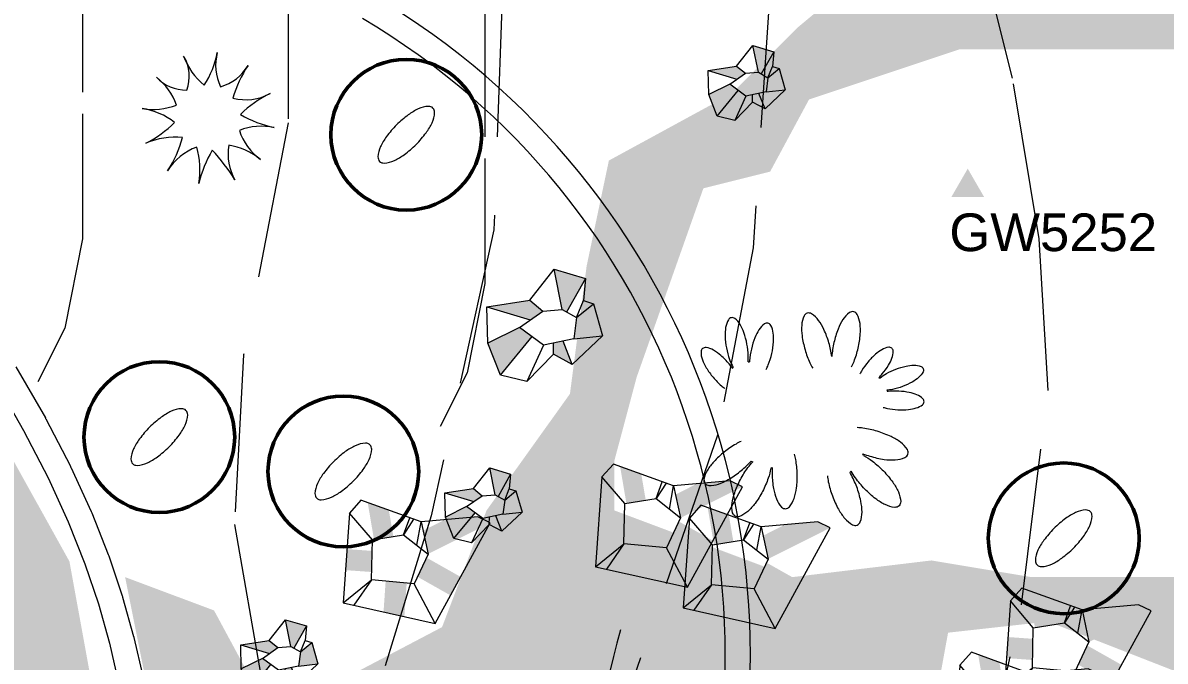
# Model space of a CAD drawing. Header units: inches. Extents: x -1462 to 4132, y -1442 to 2814.
# Drawn here: x 1025 to 1388.7, y 805.9 to 1009.2 of the extents above; entities that cross this region are included whole.
import ezdxf

# ---------------------------------------------------------------- set-up
doc = ezdxf.new("R2010")
doc.units = ezdxf.units.IN
doc.header["$LTSCALE"] = 100
doc.header["$MEASUREMENT"] = 0
doc.linetypes.add('DASHED', pattern=[0.75, 0.5, -0.25])
for name, color, linetype in [('Boulder', 7, 'Continuous'), ('EXIST RIVER RUN', 7, 'Continuous'), ('LIGHTING NOTES', 2, 'Continuous')]:
    doc.layers.add(name, color=color, linetype=linetype)
for name, color, linetype, lineweight in [('Boulders', 32, 'Continuous', 9), ('Contours', 52, 'DASHED', 9), ('Hardscape', 7, 'Continuous', 5), ('Lights', 50, 'Continuous', 0), ('PlantMaterials', 3, 'Continuous', 0), ('PM-Medium', 90, 'Continuous', 20), ('PM-Thick', 83, 'Continuous', 50), ('RiverRuns', 141, 'Continuous', 9), ('Walks', 253, 'Continuous', 9)]:
    doc.layers.add(name, color=color, linetype=linetype, lineweight=lineweight)
doc.styles.add('Arial', font='ARIAL.TTF')

# ---------------------------------------------------------------- blocks, each defined once
blk = doc.blocks.new('PM128')
at = {"layer": 'PM-Medium'}
for centre, radius, start, end in [((-4.564, 3.381), 3.041, 338.70236, 31.95733), ((2.916, 6.732), 5.2, 199.55777, 231.24666), ((-6.132, 6.516), 6.95, 326.46452, 349.62192), ((4.413, 4.241), 3.847, 164.57862, 206.08107), ((-0.047, 6.111), 3.7, 285.75266, 329.7878), ((11.564, -1.207), 10.028, 147.03838, 163.49465), ((-7.009, -0.452), 4.722, 19.0591, 52.54807), ((-1.754, 5.571), 3.295, 223.65915, 270.40424), ((2.976, 5.505), 3.997, 255.11681, 298.88319), ((8.625, -5.771), 8.62, 115.55316, 134.81824), ((-4.416, 5.927), 5.186, 260.48701, 291.14013), ((-6.053, -4.536), 5.405, 51.5853, 81.70356), ((6.965, 7.745), 8.62, 239.18176, 258.44684), ((-9.483, 6.661), 9.723, 297.62693, 314.27232), ((4.242, -5.596), 4.997, 78.49202, 110.83198), ((-2.589, -7.467), 6.007, 85.03691, 113.3866), ((-9.642, 0.313), 7.782, 325.04483, 346.66055), ((6.653, 0.36), 4.381, 197.06026, 235.14494), ((0.705, -6.663), 4.7, 110.41089, 147.61523), ((-7.009, -4.038), 6.331, 349.82466, 16.32586), ((9.484, -7.781), 10.592, 150.1416, 165.6532), ((-10.133, -12.406), 14.38, 31.65799, 43.50266), ((5.837, -2.768), 4.276, 171.25411, 209.28492), ((0.739, -7.538), 5.49, 51.59418, 80.86537)]:
    blk.add_arc(centre, radius, start, end, dxfattribs=at)
blk = doc.blocks.new('PM133')
at = {"layer": 'PM-Medium'}
for p, q in [((-4.217, 2.558), (-4.19, 2.627)), ((-3.397, 2.903), (-3.319, 2.92)), ((3.537, 2.07), (3.602, 2.058)), ((3.967, 1.402), (3.993, 1.336)), ((-3.236, -2.357), (-3.15, -2.4)), ((2.717, -2.061), (2.697, -1.97)), ((-2.197, -2.736), (-2.119, -2.69)), ((2.009, -2.96), (2.079, -2.89))]:
    blk.add_line(p, q, dxfattribs=at)
for points in [[(3.537, 2.07, 0.018255), (3.722, 2.274, 0.03717), (4.05, 2.728, 0.049596), (4.234, 3.106, 0.092925), (4.298, 3.484, 0.216628), (4.225, 3.637, 0.216628), (4.061, 3.683, 0.092925), (3.7, 3.556, 0.049596), (3.359, 3.311, 0.03717), (2.967, 2.911, 0.03717), (2.639, 2.457, 0.025462), (2.535, 2.267, 0.092925)], [(3.602, 2.058, -0.048191), (3.938, 2.29, -0.03717), (4.446, 2.526, -0.03717), (4.983, 2.684, -0.049596), (5.401, 2.732, -0.092925), (5.778, 2.666, -0.216628), (5.899, 2.546, -0.216628), (5.887, 2.376, -0.092925), (5.647, 2.078, -0.049596), (5.303, 1.838, -0.03717), (4.795, 1.602, -0.03717), (4.257, 1.444, -0.034586), (3.967, 1.402, -0.092925)], [(3.77, 0.496, 0.027149), (3.993, 0.438, 0.03717), (4.549, 0.367, 0.03717), (5.109, 0.38, 0.049596), (5.521, 0.462, 0.092925), (5.86, 0.638, 0.216628), (5.938, 0.79, 0.216628), (5.876, 0.948, 0.092925), (5.557, 1.159, 0.049596), (5.155, 1.283, 0.03717), (4.6, 1.354, 0.03717), (4.04, 1.341, 0.005518), (3.993, 1.336, 0.092925)], [(2.697, -1.97, 0.018255), (3.061, -2.094, 0.03717), (3.823, -2.264, 0.049596), (4.409, -2.29, 0.092925), (4.927, -2.163, 0.216628), (5.083, -1.985, 0.216628), (5.052, -1.749, 0.092925), (4.69, -1.357, 0.049596), (4.187, -1.056, 0.03717), (3.458, -0.776, 0.03717), (2.695, -0.607, 0.025462), (2.395, -0.579, 0.092925)], [(-3.762, -1.309, 0.027149), (-4.039, -1.45, 0.03717), (-4.662, -1.875, 0.03717), (-5.216, -2.389, 0.049596), (-5.559, -2.84, 0.092925), (-5.744, -3.321, 0.216628), (-5.688, -3.544, 0.216628), (-5.483, -3.648, 0.092925), (-4.973, -3.576, 0.049596), (-4.456, -3.342, 0.03717), (-3.833, -2.917, 0.03717), (-3.279, -2.403, 0.005518), (-3.236, -2.357, 0.092925)], [(-2.197, -2.736, -0.048191), (-2.328, -3.27, -0.03717), (-2.63, -3.963, -0.03717), (-3.03, -4.603, -0.049596), (-3.41, -5.024, -0.092925), (-3.848, -5.295, -0.216628), (-4.078, -5.281, -0.216628), (-4.218, -5.1, -0.092925), (-4.242, -4.584, -0.049596), (-4.109, -4.034, -0.03717), (-3.807, -3.341, -0.03717), (-3.406, -2.702, -0.034586), (-3.15, -2.4, -0.092925)], [(-2.119, -2.69, 0.018255), (-2.124, -3.062, 0.03717), (-2.049, -3.813, 0.049596), (-1.896, -4.359, 0.092925), (-1.624, -4.796, 0.216628), (-1.412, -4.886, 0.216628), (-1.206, -4.786, 0.092925), (-0.955, -4.335, 0.049596), (-0.83, -3.783, 0.03717), (-0.793, -3.028, 0.03717), (-0.868, -2.277, 0.025462), (-0.932, -1.993, 0.092925)], [(2.717, -2.061, -0.048191), (3.2, -2.362, -0.03717), (3.783, -2.882, -0.03717), (4.282, -3.483, -0.049596), (4.574, -3.992, -0.092925), (4.698, -4.51, -0.216628), (4.611, -4.731, -0.216628), (4.387, -4.811, -0.092925), (3.873, -4.668, -0.049596), (3.375, -4.359, -0.03717), (2.792, -3.839, -0.03717), (2.293, -3.239, -0.034586), (2.079, -2.89, -0.092925)], [(0.809, -3.138, 0.027149), (0.858, -3.456, 0.03717), (1.075, -4.207, 0.03717), (1.401, -4.917, 0.049596), (1.733, -5.399, 0.092925), (2.147, -5.736, 0.216628), (2.384, -5.753, 0.216628), (2.553, -5.585, 0.092925), (2.646, -5.06, 0.049596), (2.583, -4.478, 0.03717), (2.366, -3.727, 0.03717), (2.041, -3.017, 0.005518), (2.009, -2.96, 0.092925)]]:
    blk.add_lwpolyline(points, format="xyb", dxfattribs=at)
for centre, radius, start, end in [((-0.179, 5.231), 0.275, 106.29326, 155.18526), ((-0.179, 5.231), 0.275, 57.40126, 106.29326), ((-0.778, 4.294), 1.387, 36.16532, 57.40126), ((2.799, 4.401), 1.387, 126.04967, 147.28562), ((2.145, 5.301), 0.275, 77.15767, 126.04967), ((2.145, 5.301), 0.275, 28.26567, 77.15767), ((-3.44, 4.558), 1.163, 149.68118, 170.91712), ((-4.245, 5.028), 0.23, 100.78918, 149.68118), ((-4.245, 5.028), 0.23, 51.89718, 100.78918), ((-4.82, 4.295), 1.163, 30.66123, 51.89718), ((-5.866, 3.675), 2.378, 19.30396, 30.66123), ((-1.845, 3.983), 1.163, 126.04967, 147.28562), ((-2.394, 4.737), 0.23, 77.15767, 126.04967), ((-2.394, 4.737), 0.23, 28.26567, 77.15767), ((2.278, 4.673), 2.838, 176.4212, 187.77848), ((0.83, 4.764), 1.387, 155.18526, 176.4212), ((-1.949, 3.438), 2.838, 24.80804, 36.16532), ((4.02, 3.617), 2.838, 147.28562, 158.64289), ((1.165, 4.774), 1.387, 7.02973, 28.26567), ((-0.274, 4.596), 2.838, 355.67245, 7.02973), ((-2.24, 4.366), 2.378, 170.91712, 182.2744), ((-0.394, 4.439), 4.225, 182.2744, 190.78918), ((-7.609, 3.064), 4.225, 10.78918, 19.30396), ((-0.822, 3.326), 2.378, 147.28562, 158.64289), ((-3.215, 4.295), 1.163, 7.02973, 28.26567), ((-4.421, 4.147), 2.378, 355.67245, 7.02973), ((4.461, 4.971), 5.041, 187.77848, 196.29326), ((-3.95, 2.513), 5.041, 16.29326, 24.80804), ((6.072, 2.815), 5.041, 158.64289, 167.15767), ((-2.472, 4.763), 5.041, 347.15767, 355.67245), ((-5.666, 3.441), 0.23, 81.13173, 130.02373), ((-5.809, 2.52), 1.163, 59.89578, 81.13173), ((-0.394, 4.439), 4.225, 190.78918, 199.30396), ((-7.609, 3.064), 4.225, 2.2744, 10.78918), ((0.898, 2.653), 4.225, 158.64289, 167.15767), ((-6.263, 4.286), 4.225, 347.15767, 355.67245), ((-3.95, 2.513), 5.041, 7.77848, 16.29326), ((6.072, 2.815), 5.041, 167.15767, 175.67245), ((-2.472, 4.763), 5.041, 338.64289, 347.15767), ((-5.666, 3.441), 0.23, 130.02373, 178.91572), ((-4.734, 3.423), 1.163, 178.91572, 200.15167), ((-6.419, 1.468), 2.378, 48.53851, 59.89578), ((-7.642, 0.084), 4.225, 40.02373, 48.53851), ((-2.137, 3.829), 2.378, 199.30396, 210.33987), ((-5.764, 3.138), 2.378, 354.35094, 2.2744), ((0.898, 2.653), 4.225, 167.15767, 175.67245), ((-6.263, 4.286), 4.225, 338.64289, 347.15767), ((4.461, 4.971), 5.041, 196.29326, 204.80804), ((-3.592, 3.842), 2.378, 200.15167, 211.50894), ((-2.018, 4.807), 4.225, 211.50894, 220.02373), ((-7.642, 0.084), 4.225, 35.84045, 40.02373), ((-0.944, 2.793), 2.378, 175.67245, 176.93718), ((-4.543, 3.613), 2.378, 332.42236, 338.64289), ((2.461, 4.047), 2.838, 204.80804, 211.02858), ((-0.419, 3.96), 2.838, 332.42236, 338.64289), ((-2.018, 4.807), 4.225, 220.02373, 228.53851), ((-3.24, 3.423), 2.378, 228.53851, 234.3726)]:
    blk.add_arc(centre, radius, start, end, dxfattribs=at)
blk = doc.blocks.new('PM106')
at = {"layer": 'PM-Medium'}
blk.add_lwpolyline([(2.121, 2.121, 0.214975), (1.766, 2.256, 0.093486), (0.951, 2.049, 0.050152), (0.156, 1.578, 0.03764), (-0.777, 0.777, 0.03764), (-1.578, -0.156, 0.050152), (-2.049, -0.951, 0.093486), (-2.256, -1.766, 0.214975), (-2.121, -2.121, 0.214975), (-1.766, -2.256, 0.093486), (-0.951, -2.049, 0.050152), (-0.156, -1.578, 0.03764), (0.777, -0.777, 0.03764), (1.578, 0.156, 0.050152), (2.049, 0.951, 0.093486), (2.256, 1.766, 0.214975)], format="xyb", close=True, dxfattribs=at)
at = {"layer": 'PM-Thick'}
blk.add_circle((0, 0), 6, dxfattribs=at)
blk = doc.blocks.new('LIGHT003')
at = {"layer": 'Lights'}
blk.add_solid([(0, 3), (-2.6, -1.5), (0, 3), (2.6, -1.5)], dxfattribs=at)
blk = doc.blocks.new('BOULDER002')
at = {"layer": 'Boulders'}
for p, q in [((0.34, 5.262), (-5.89, 1.704)), ((-0.418, 2.56), (0.34, 5.262)), ((1.691, 5.064), (0.34, 5.262)), ((2.911, 0.122), (1.691, 5.064)), ((-3.121, 0.847), (-0.418, 2.56)), ((-0.418, 2.56), (1.296, 0.715)), ((-5.89, 1.704), (-3.121, 0.847)), ((-5.89, 1.704), (-3.187, -5.28)), ((1.296, 0.715), (2.68, 1.057)), ((-3.121, 0.847), (-5.574, 0.888)), ((-1.506, -2.151), (-3.121, 0.847)), ((1.296, 0.715), (1.098, -1.755)), ((2.911, 0.122), (1.098, -1.755)), ((1.187, -0.636), (2.911, 0.122)), ((2.76, 0.733), (1.296, 0.715)), ((5.745, -3.403), (2.911, 0.122)), ((1.098, -1.755), (-1.506, -2.151)), ((-3.187, -5.28), (-1.506, -2.151)), ((5.91, -4.49), (5.745, -3.403)), ((-3.187, -5.28), (5.91, -4.49))]:
    blk.add_line(p, q, dxfattribs=at)
for points in [[(-2.159, 3.835), (-1.165, 2.087), (-3.617, 3.002), (-2.586, 1.186)], [(-0.331, 2.466), (0.731, 1.323), (1.829, 4.507), (2.258, 2.767)], [(-2.583, -0.151), (-4.703, -1.364), (-1.786, -1.631), (-4.089, -2.949)], [(1.098, -1.755), (5.91, -4.49), (2.412, -0.394), (5.745, -3.403)], [(2.412, -0.394), (5.745, -3.403), (4.072, -1.322)], [(-0.876, -2.055), (-0.652, -5.06), (0.79, -1.802), (1.022, -4.914)]]:
    blk.add_solid(points, dxfattribs=at)
blk = doc.blocks.new('BOULDER003')
at = {"layer": 'Boulders'}
for p, q in [((-5.08, 2.67), (-3.03, 5.54)), ((-3.03, 5.54), (1.35, 4.94)), ((-0.86, 3.37), (-3.03, 5.54)), ((1.35, 4.94), (0.03, 2.64)), ((1.35, 4.94), (1.76, 2.71)), ((-2.81, 2.2), (-5.08, 2.67)), ((-4.67, 1.64), (-5.08, 2.67)), ((-2.81, 2.2), (-0.86, 3.37)), ((-0.86, 3.37), (1.66, 1.29)), ((1.76, 2.71), (0.83, 1.98)), ((1.76, 2.71), (5.79, 2.33)), ((-6.62, 0.34), (-4.67, 1.64)), ((-2.81, 2.2), (-4.67, 1.64)), ((-2.53, 0.47), (-2.81, 2.2)), ((1.66, 1.29), (5.79, 2.33)), ((1.66, 1.29), (1.79, -1.89)), ((5.79, 2.33), (7.02, -0.29)), ((-6.62, 0.34), (-2.61, 1)), ((-5.33, -2.87), (-6.62, 0.34)), ((-2.53, 0.47), (-5.33, -2.87)), ((-1.11, -1.04), (-2.53, 0.47)), ((-1.14, -2.84), (-1.11, -1.04)), ((1.79, -1.89), (-1.11, -1.04)), ((7.02, -0.29), (1.72, -0.23)), ((7.02, -0.29), (5.19, -3.47)), ((2.26, -5.95), (0.47, -1.5)), ((1.79, -1.89), (5.19, -3.47)), ((-1.14, -2.84), (-5.33, -2.87)), ((2.26, -5.95), (-1.14, -2.84)), ((5.19, -3.47), (2.26, -5.95))]:
    blk.add_line(p, q, dxfattribs=at)
for points in [[(-5.08, 2.67), (-3.03, 5.54), (-2.81, 2.2), (-0.86, 3.37)], [(1.35, 4.94), (0.03, 2.64), (1.76, 2.71), (0.83, 1.98)], [(-6.62, 0.34), (-5.33, -2.87), (-2.61, 1), (-2.53, 0.47)], [(-1.11, -1.04), (0.47, -1.5), (-1.14, -2.84), (2.26, -5.95)], [(1.79, -1.89), (1.72, -0.23), (5.19, -3.47), (7.02, -0.29)]]:
    blk.add_solid(points, dxfattribs=at)

msp = doc.modelspace()

# ---------------------------------------------------------------- hatches: boundary and pattern name
at = {"layer": 'EXIST RIVER RUN'}
h = msp.add_hatch(dxfattribs=at)
h.set_pattern_fill('AR-CONC', color=34, scale=8, style=0)
h.paths.add_polyline_path([(3222.31, 127.31), (3213.68, 330.05), (3243.9, 330.05), (3261.17, 265.35), (3256.85, 196.33), (3287.07, 174.76), (3317.29, 174.76), (3382.05, 192.02), (3438.17, 204.96), (3477.03, 196.33), (3494.3, 187.7), (3485.66, 157.51), (3464.08, 157.51), (3407.95, 157.51), (3360.46, 148.88), (3278.44, 144.57), (3256.85, 118.69), (3226.63, 79.87), (3217.99, 71.24), (3170.5, 41.04), (3135.97, -2.09), (3123.01, -49.54), (3101.43, -105.62), (3071.21, -135.81), (3058.26, -174.63), (3058.26, -217.77), (3049.62, -252.27), (3040.99, -291.1), (3036.67, -308.35), (3028.03, -342.86), (3032.35, -381.68), (3032.35, -411.87), (3036.67, -442.07), (3036.67, -480.89), (3058.26, -515.4), (3066.89, -528.34), (3036.67, -601.67), (3019.4, -489.52), (3006.45, -398.93), (3015.08, -286.78), (3032.35, -191.89), (3053.94, -114.24), (3097.11, -32.29), (3127.33, 23.79), (3166.19, 71.24), (3209.36, 114.37), (3226.63, 157.51), (3226.63, 204.96), (3222.31, 265.35), (3217.99, 286.91)])
h.paths.add_polyline_path([(2717.19, -179.9), (2667.6, -159.49), (2632.6, -162.41), (2597.59, -165.32), (2553.83, -168.24), (2507.16, -171.15), (2486.74, -159.49), (2457.57, -153.66), (2425.48, -150.75), (2416.73, -179.9), (2422.57, -214.87), (2428.4, -258.59), (2442.99, -296.48), (2437.15, -331.45), (2437.15, -360.6), (2448.82, -375.17), (2475.07, -378.08), (2486.74, -375.17), (2510.08, -375.17), (2562.59, -398.48), (2603.42, -389.74), (2638.43, -378.08), (2653.02, -354.77), (2661.77, -334.37), (2688.02, -311.05), (2705.52, -281.9), (2705.52, -258.59), (2717.19, -229.44), (2731.78, -211.95), (2728.86, -197.38)], flags=16)
h.paths.add_polyline_path([(2804.7, 64.93), (2778.45, 67.84), (2763.86, 50.35), (2746.36, 32.87), (2743.44, 3.72), (2755.11, -25.42), (2766.78, -54.57), (2766.78, -77.89), (2760.95, -104.12), (2758.03, -133.26), (2728.86, -144.92), (2693.85, -139.09), (2664.68, -121.6), (2620.93, -121.6), (2588.84, -121.6), (2562.59, -127.43), (2539.25, -127.43), (2513, -130.35), (2495.49, -130.35), (2475.07, -109.95), (2460.49, -109.95), (2428.4, -107.03), (2407.98, -92.46), (2393.4, -86.63), (2378.81, -95.37), (2387.56, -150.75), (2396.31, -182.81), (2393.4, -223.61), (2390.48, -244.01), (2396.31, -276.07), (2410.9, -296.48), (2405.06, -328.54), (2405.06, -354.77), (2413.82, -381), (2442.99, -407.23), (2550.92, -421.8), (2606.34, -424.72), (2641.35, -410.14), (2673.43, -389.74), (2693.85, -366.43), (2714.27, -343.11), (2717.19, -343.11), (2740.53, -284.82), (2760.95, -223.61), (2778.45, -174.07), (2790.12, -124.52), (2798.87, -74.97), (2804.7, -25.42), (2798.87, 18.29)])
h.paths.add_polyline_path([(2469.24, -617.07), (2428.4, -599.59), (2396.31, -590.84), (2352.56, -587.93), (2320.47, -587.93), (2265.04, -605.42), (2221.29, -602.5), (2189.2, -631.65), (2174.62, -660.79), (2160.03, -701.6), (2145.44, -733.66), (2127.94, -780.29), (2116.27, -821.09), (2095.85, -870.64), (2090.02, -905.61), (2084.19, -949.33), (2072.52, -1001.79), (2072.52, -1022.19), (2095.85, -1025.11), (2133.78, -998.88), (2145.44, -998.88), (2183.37, -990.13), (2195.03, -972.65), (2221.29, -946.42), (2235.87, -911.44), (2238.79, -882.3), (2256.29, -838.58), (2270.88, -821.09), (2297.13, -780.29), (2323.39, -745.31), (2337.97, -730.74), (2370.06, -719.08), (2396.31, -684.11), (2410.9, -666.62), (2431.32, -660.79), (2445.9, -646.22), (2457.57, -640.39)], flags=16)
h.paths.add_polyline_path([(2539.25, -614.16), (2413.82, -567.53), (2337.97, -552.96), (2235.87, -567.53), (2183.37, -593.76), (2139.61, -675.37), (2107.52, -739.49), (2092.94, -797.78), (2066.68, -891.04), (2049.18, -995.96), (2037.51, -1065.91), (2037.51, -1080.49), (2227.12, -987.22), (2267.96, -885.21), (2311.72, -815.26), (2346.72, -756.97), (2396.31, -724.91), (2445.9, -675.37), (2475.07, -652.05), (2498.41, -640.39), (2530.5, -625.82)])
h.paths.add_polyline_path([(2215.45, -386.83), (2130.86, -413.06), (2005.42, -500.49), (1952.92, -567.53), (1900.41, -684.11), (1865.41, -768.63), (1809.98, -821.09), (1760.39, -850.24), (1687.46, -858.98), (1556.2, -826.92), (1448.26, -765.72), (1363.67, -695.77), (1273.24, -614.16), (1203.23, -523.81), (1162.39, -445.12), (1136.14, -372.25), (1092.38, -256.45), (1051.54, -116.55), (1031.12, -20.37), (1001.95, 113.7), (978.61, 268.17), (961.11, 387.66), (949.44, 604.54), (958.2, 753.18), (969.86, 858.1), (975.7, 945.54), (1010.7, 890.16), (1039.87, 837.7), (1051.54, 773.58), (1057.38, 721.12), (1054.46, 668.66), (1025.29, 613.28), (1010.7, 563.73), (996.12, 482.13), (990.28, 432.58), (1007.79, 394.69), (1019.45, 371.37), (1025.29, 313.08), (1039.87, 295.6), (1045.71, 260.62), (1089.46, 237.31), (1147.81, 208.16), (1203.23, 225.65), (1238.23, 246.05), (1264.49, 246.05), (1319.91, 257.71), (1337.41, 257.71), (1381.17, 254.79), (1419.09, 219.82), (1442.43, 208.16), (1474.52, 193.59), (1497.85, 181.93), (1489.1, 158.61), (1430.76, 158.61), (1360.75, 181.93), (1317, 187.76), (1255.74, 187.76), (1197.4, 184.84), (1141.97, 187.76), (1095.3, 179.02), (1066.13, 152.78), (1048.62, 88.66), (1045.71, 44.95), (1063.21, 9.97), (1069.04, -27.92), (1071.96, -71.63), (1098.21, -115.35), (1104.05, -135.75), (1104.05, -173.64), (1121.55, -199.87), (1136.14, -252.34), (1156.56, -310.63), (1156.56, -360.17), (1194.48, -418.99), (1209.06, -451.05), (1214.9, -483.11), (1261.57, -520.99), (1273.24, -544.31), (1308.24, -593.86), (1331.58, -614.26), (1363.67, -637.58), (1375.34, -657.98), (1398.67, -698.78), (1424.93, -710.44), (1457.02, -730.84), (1471.6, -751.24), (1500.77, -757.07), (1527.02, -774.56), (1547.44, -792.05), (1573.7, -800.79), (1611.62, -800.79), (1626.21, -809.53), (1655.38, -809.53), (1693.3, -809.53), (1725.39, -809.53), (1748.72, -809.53), (1783.73, -797.87), (1801.23, -774.56), (1833.32, -748.33), (1842.07, -727.93), (1847.9, -701.7), (1856.65, -666.72), (1879.99, -643.4), (1891.66, -611.34), (1900.41, -576.37), (1912.08, -544.31), (1955.83, -500.59), (1964.59, -474.36), (1987.92, -451.05), (2020.01, -430.64), (2040.43, -416.07), (2043.35, -407.33), (2072.52, -386.93), (2101.69, -381.1), (2136.69, -369.44), (2157.11, -363.61), (2189.2, -360.7), (2212.54, -354.87), (2221.29, -357.78)])
h.paths.add_polyline_path([(1478.13, -1347.91), (1465.18, -1175.37), (1430.64, -1084.78), (1348.62, -1015.77), (1223.42, -890.67), (1085.26, -769.9), (973.01, -657.74), (921.21, -562.85), (865.08, -467.95), (826.23, -407.56), (804.64, -342.86), (761.47, -217.77), (731.25, -92.67), (705.34, 28.1), (640.58, 140.25), (575.83, 183.39), (489.48, 213.58), (403.13, 217.9), (299.52, 179.08), (299.52, 148.88), (334.06, 148.88), (372.91, 148.88), (416.09, 161.82), (467.89, 166.14), (532.65, 157.51), (558.56, 144.57), (606.05, 97.12), (640.58, 79.87), (662.17, 28.1), (675.12, -49.54), (696.71, -71.11), (696.71, -118.56), (709.66, -157.38), (722.61, -235.02), (731.25, -265.22), (748.52, -308.35), (757.15, -364.43), (783.05, -398.93), (800.32, -420.5), (821.91, -472.26), (830.54, -511.08), (847.81, -567.16), (878.03, -627.55), (925.52, -657.74), (951.43, -687.94), (985.97, -744.01), (1033.46, -795.78), (1076.63, -804.4), (1102.53, -847.54), (1145.7, -890.67), (1184.56, -916.55), (1227.73, -964), (1270.91, -989.88), (1314.08, -1028.71), (1361.57, -1063.21), (1374.52, -1106.35), (1396.11, -1119.29), (1422.01, -1149.48), (1439.28, -1196.93), (1439.28, -1218.5), (1439.28, -1248.69), (1443.6, -1274.58), (1447.91, -1278.89), (1439.28, -1300.46), (1439.28, -1313.4), (1447.91, -1339.28)])
at = {"layer": 'RiverRuns'}
h = msp.add_hatch(dxfattribs=at)
h.set_pattern_fill('AR-SAND', scale=5, style=0)
h.paths.add_polyline_path([(1578.07, 535.53), (1549.74, 544.38), (1517.88, 540.84), (1501.95, 528.46), (1473.62, 526.69), (1448.84, 532), (1432.9, 551.45), (1406.35, 602.75), (1406.35, 627.51), (1383.33, 654.04), (1340.84, 687.65), (1319.6, 701.8), (1312.52, 714.18), (1301.9, 744.25), (1271.8, 772.55), (1234.62, 790.24), (1204.53, 793.78), (1190.36, 793.78), (1149.65, 772.55), (1128.4, 765.48), (1091.23, 765.48), (1069.98, 770.78), (1057.59, 832.69), (1085.91, 822.08), (1098.31, 799.09), (1124.86, 799.09), (1158.5, 816.77), (1172.66, 853.92), (1199.22, 891.06), (1204.53, 931.75), (1211.61, 965.35), (1250.56, 986.58), (1271.8, 1007.8), (1293.04, 1025.49), (1316.06, 1036.11), (1346.15, 1030.8), (1390.41, 1025.49), (1425.82, 1027.26), (1457.69, 1050.26), (1505.49, 1082.09), (1533.81, 1076.79), (1553.29, 1055.56), (1565.68, 1048.49), (1565.68, 1029.03), (1530.27, 1027.26), (1505.49, 1027.26), (1466.54, 1006.04), (1441.75, 1002.5), (1395.72, 1000.73), (1353.24, 1000.73), (1323.14, 1000.73), (1275.34, 984.81), (1262.95, 961.82), (1241.7, 956.51), (1220.46, 896.37), (1213.38, 869.84), (1213.38, 853.92), (1270.03, 832.69), (1314.29, 838), (1346.15, 832.69), (1386.87, 832.69), (1420.51, 832.69), (1436.44, 838), (1459.46, 862.76), (1463, 887.53), (1471.85, 910.52), (1480.7, 931.75), (1507.26, 945.9), (1526.73, 945.9), (1533.81, 924.67), (1519.65, 924.67), (1501.95, 917.6), (1491.32, 891.06), (1491.32, 864.53), (1482.47, 841.54), (1482.47, 825.62), (1482.47, 799.09), (1491.32, 792.01), (1523.19, 788.47), (1526.73, 772.55), (1509.03, 767.25), (1470.08, 760.17), (1457.69, 774.32), (1441.75, 797.32), (1418.74, 799.09), (1392.18, 802.62), (1351.47, 818.54), (1319.6, 815), (1316.06, 795.55), (1319.6, 770.78), (1333.76, 747.79), (1344.38, 723.03), (1362.09, 707.11), (1379.79, 698.26), (1399.27, 666.43), (1424.05, 654.04), (1441.75, 625.74), (1452.38, 597.44), (1454.15, 577.99), (1463, 562.07), (1487.78, 554.99), (1507.26, 567.37), (1530.27, 572.68), (1549.74, 572.68), (1569.22, 570.91), (1574.53, 560.3)])

# ---------------------------------------------------------------- linework, layer by layer
at = {"layer": 'Contours'}
for points in [[(1448.27, 1642.9), (1428.34, 1611.62), (1345.8, 1571.8), (1263.25, 1523.45), (1231.94, 1475.1), (1163.62, 1389.78), (1118.08, 1301.62), (1098.15, 1187.86), (1101, 1096.85), (1109.54, 1028.59), (1109.54, 977.4), (1095.3, 903.46), (1092.46, 849.42), (1103.84, 784.01), (1095.3, 747.04), (1072.53, 727.13)], [(1613.37, 1640.06), (1593.44, 1611.62), (1536.51, 1586.02), (1456.81, 1566.11), (1354.33, 1537.67), (1266.09, 1472.26), (1226.24, 1401.16), (1172.16, 1276.02), (1160.77, 1207.77), (1163.62, 1094.01), (1177.85, 1022.91), (1175.01, 943.27), (1155.08, 852.26), (1132.31, 778.32), (1129.46, 724.28), (1157.93, 624.74), (1169.31, 553.64), (1155.08, 510.98), (1106.69, 471.17), (1075.38, 465.48)], [(1787, 1631.52), (1784.15, 1594.55), (1718.69, 1537.67), (1627.6, 1506.39), (1516.58, 1500.7), (1431.19, 1486.48), (1357.18, 1455.19), (1283.17, 1375.56), (1246.17, 1253.27), (1243.32, 1170.79), (1246.17, 1105.38), (1263.25, 1025.75), (1257.55, 937.58), (1246.17, 877.86), (1217.7, 795.38), (1200.62, 721.44), (1263.25, 619.06), (1314.48, 545.11), (1314.48, 474.01), (1294.56, 388.69), (1297.4, 383)], [(1277.48, 1560.42), (1251.86, 1523.45), (1206.32, 1477.95), (1172.16, 1432.44), (1138, 1369.87), (1092.46, 1278.87), (1061.15, 1202.08), (1044.07, 1085.47), (1044.07, 1037.13), (1044.07, 980.24), (1044.07, 940.43), (1038.37, 911.99), (1029.83, 894.92)], [(1405.57, 1546.2), (1379.95, 1509.23), (1334.41, 1463.73), (1300.25, 1418.22), (1266.09, 1355.65), (1220.55, 1264.65), (1189.24, 1187.86), (1172.16, 1071.25), (1172.16, 1022.91), (1172.16, 966.02), (1172.16, 926.21), (1166.47, 897.77), (1157.93, 880.7)], [(1428.34, 445.57), (1425.5, 528.05), (1419.8, 579.24), (1391.34, 636.12), (1360.03, 687.31), (1328.72, 758.41), (1342.95, 823.82), (1351.49, 892.08), (1348.64, 940.43), (1340.1, 991.62), (1334.41, 1014.37), (1337.26, 1048.5), (1348.64, 1116.76), (1337.26, 1190.7), (1334.41, 1221.99), (1368.57, 1318.68), (1445.42, 1392.63), (1493.81, 1406.85), (1607.67, 1412.53), (1661.76, 1398.31), (1735.76, 1395.47), (1832.54, 1415.38), (1866.7, 1449.51), (1940.71, 1529.14)]]:
    msp.add_lwpolyline(points, dxfattribs=at)
at = {"layer": 'Hardscape'}
for centre, radius, start, end in [((1013.62, 808.2), 243.03, 339.7436, 59.4169), ((1013.62, 808.2), 235.03, 339.7436, 59.4169), ((1440.81, 750.56), 234.76, 163.8336, 198.1102)]:
    msp.add_arc(centre, radius, start, end, dxfattribs=at)
at = {"layer": 'Walks'}
msp.add_lwpolyline([(1022.85, 899.7), (1032.2, 883.38, -0.010628), (1032.36, 883.08), (1040.17, 868.01, -0.012006), (1040.33, 867.67), (1046.78, 853.59, -0.013005), (1046.95, 853.21), (1052.23, 839.89, -0.013332), (1052.38, 839.49), (1056.68, 826.7, -0.012868), (1056.8, 826.3), (1060.3, 813.82, -0.012132), (1060.4, 813.44), (1063.19, 801.19, -0.011143)], format="xyb", dxfattribs=at)
msp.add_lwpolyline([(1015.91, 895.72), (1025.26, 879.4), (1033.06, 864.33), (1039.51, 850.26), (1044.8, 836.94), (1049.1, 824.15), (1052.6, 811.66), (1055.39, 799.41), (1057.59, 787.33), (1059.28, 775.38), (1060.56, 763.52), (1061.52, 751.68), (1062.27, 739.83), (1062.88, 727.91), (1063.45, 715.89), (1063.95, 703.83), (1064.33, 691.78), (1064.57, 679.83), (1064.61, 668.04), (1064.42, 656.48), (1063.97, 645.22), (1063.2, 634.33)], dxfattribs=at)

# ---------------------------------------------------------------- block references
at = {"layer": 'Boulder', "ltscale": 2}
for name, p, xscale, yscale, zscale, rotation in [('BOULDER003', (1255.3, 990.1), 2, 2, 2, 231.3158593894345), ('BOULDER003', (1190.92, 912.87), 3, 3, 3, 231.3158593894345), ('BOULDER002', (1226.13, 851.79), 4, 4, 4, 56.28679989086235), ('BOULDER003', (1171.52, 855.58), 2, 2, 2, 231.3158593894345), ('BOULDER002', (1145.77, 840.29), 4, 4, 4, 56.28679989086235), ('BOULDER002', (1254.01, 838.7), 4, 4, 4, 56.28679989086235), ('BOULDER002', (1356.18, 812.28), 4, 4, 4, 56.28679989086235), ('BOULDER003', (1106.5, 807.23), 2, 2, 2, 231.3158593894345), ('BOULDER002', (1340.13, 791.88), 4, 4, 4, 56.28679989086235)]:
    msp.add_blockref(name, p, dxfattribs=dict(at, xscale=xscale, yscale=yscale, zscale=zscale, rotation=rotation))
at = {"layer": 'Lights', "color": 3, "xscale": 2, "yscale": 2, "zscale": 2}
msp.add_blockref('LIGHT003', (1325.86, 956.77), dxfattribs=at)
at = {"layer": 'PlantMaterials', "color": 46}
for name, p, xscale, yscale, zscale in [('PM128', (1084.13, 978.67), 4, 4, 4), ('PM106', (1147.12, 973.58), 4, 4, 4), ('PM133', (1276.32, 883.78), 6, 6, 6), ('PM106', (1068.49, 877.3), 4, 4, 4), ('PM106', (1127.07, 866.34), 4, 4, 4), ('PM106', (1356.41, 845.05), 4, 4, 4)]:
    msp.add_blockref(name, p, dxfattribs=dict(at, xscale=xscale, yscale=yscale, zscale=zscale))

# ---------------------------------------------------------------- texts
at = {"layer": 'LIGHTING NOTES', "ltscale": 2, "style": 'Arial'}
msp.add_text('GW5252', height=12, dxfattribs=at).set_placement((1320, 936.5))

doc.saveas('drawing.dxf')
